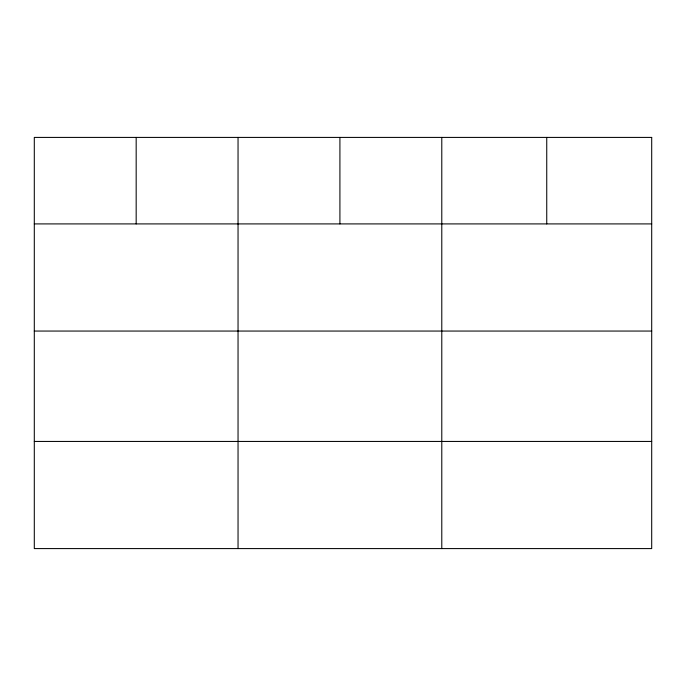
<?xml version="1.0" encoding="UTF-8"?>
<svg xmlns="http://www.w3.org/2000/svg" width="686" height="686" viewBox="0 0 686 686"><rect width="100%" height="100%" fill="white"/><g stroke="black" fill="none" stroke-linecap="round" stroke-linejoin="round"><path stroke-width="1.03" d="M34.3 223.91L651.7 223.91M34.3 331.055L651.7 331.055M34.3 441.441L651.7 441.441M546.742 137.414L546.742 223.91M441.784 137.414L441.784 548.586M339.913 137.414L339.913 223.91M238.042 137.414L238.042 548.586M136.171 137.414L136.171 223.91M651.7 137.414L34.3 137.414L34.3 548.586L651.7 548.586L651.7 137.414"/></g></svg>
